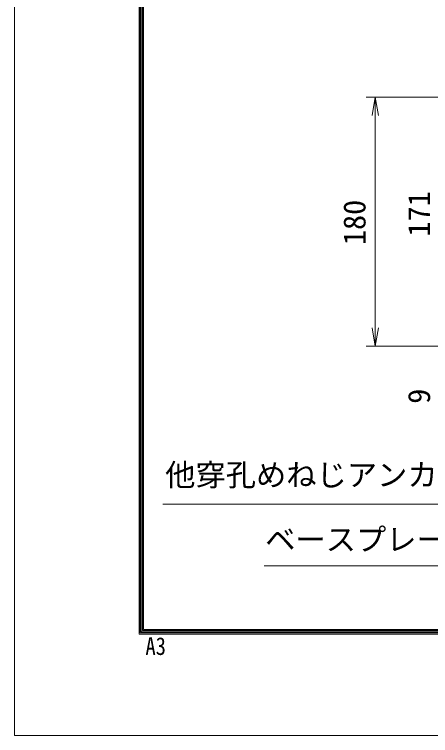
# Model space of a CAD drawing. Units: millimetres, scale not verified. Extents: x -4200 to 4200, y -2970 to 2970.
# Drawn here: x -4200 to -3298, y -2970 to -1407 of the extents above; entities that cross this region are included whole.
import ezdxf
from ezdxf.enums import TextEntityAlignment as Align

# ---------------------------------------------------------------- set-up
doc = ezdxf.new("R2010")
doc.units = ezdxf.units.MM
doc.header["$LTSCALE"] = 20
for name, color, linetype, lineweight in [('0-1_D-STR-DIM', 7, 'Continuous', 9), ('0-3_D-STR-TXT', 7, 'Continuous', 9), ('0-4_0', 7, 'Continuous', 9), ('0-7_D-TTL', 7, 'Continuous', 9)]:
    doc.layers.add(name, color=color, linetype=linetype, lineweight=lineweight)
doc.styles.add('ＭＳ ゴシック', font='')
doc.styles.get('ＭＳ ゴシック').set_extended_font_data('MS Gothic')

# ---------------------------------------------------------------- blocks, each defined once
blk = doc.blocks.new('_Open')
at = {"layer": '0-4_0'}
blk.add_line((-20, 3.33), (0, 0), dxfattribs=at)
blk.add_lwpolyline([(-20, -3.33), (0, 0), (-20, 0)], dxfattribs=at)
blk = doc.blocks.new('MLeader3')
at = {"layer": '0-3_D-STR-TXT'}
blk.add_line((-3031.36, -2267.93), (-3007.98, -2234.8), dxfattribs=at)
for points in [[(-3019.35, -2273.73), (-3007.98, -2234.8), (-3025.36, -2270.83)], [(-3025.36, -2270.83), (-3120.52, -2468.15), (-3871.23, -2468.15), (-3878.43, -2468.15)]]:
    blk.add_lwpolyline(points, dxfattribs=at)

msp = doc.modelspace()

# ---------------------------------------------------------------- linework, layer by layer
at = {"layer": '0-1_D-STR-DIM'}
for p, q in [((-2855.04, -1586.12), (-3437.92, -1586.12)), ((-3417.92, -1626.12), (-3417.92, -2086.12)), ((-2975.04, -2126.12), (-3437.92, -2126.12)), ((-3658.99, -2601.78), (-3072.04, -2601.78))]:
    msp.add_line(p, q, dxfattribs=at)
at = {"layer": '0-7_D-TTL', "color": 2, "lineweight": 18}
msp.add_lwpolyline([(-4200, 2970), (4200, 2970), (4200, -2970), (-4200, -2970)], close=True, dxfattribs=at)
at = {"layer": '0-7_D-TTL'}
for points in [[(-3930, 2750), (3930, 2750), (3930, -2750), (-3930, -2750)], [(-3927.5, 2747.5), (3927.5, 2747.5), (3927.5, -2747.5), (-3927.5, -2747.5)], [(-3925, 2745), (3925, 2745), (3925, -2745), (-3925, -2745)], [(-3922.5, 2742.5), (3922.5, 2742.5), (3922.5, -2742.5), (-3922.5, -2742.5)], [(-3920, 2740), (3920, 2740), (3920, -2740), (-3920, -2740)]]:
    msp.add_lwpolyline(points, close=True, dxfattribs=at)

# ---------------------------------------------------------------- block references
at = {"layer": '0-1_D-STR-DIM', "xscale": 2, "yscale": 2}
for p, rotation in [((-3417.92, -1586.12), 90), ((-3417.92, -2126.12), 270)]:
    msp.add_blockref('_Open', p, dxfattribs=dict(at, rotation=rotation))
at = {"layer": '0-3_D-STR-TXT'}
msp.add_blockref('MLeader3', (0, 0), dxfattribs=at)

# ---------------------------------------------------------------- texts
at = {"layer": '0-1_D-STR-DIM', "style": 'ＭＳ ゴシック'}
for s, p in [('171', (-3284.67, -1888.19)), ('180', (-3424.67, -1906.77)), ('9', (-3284.67, -2250.78))]:
    msp.add_text(s, height=48.09, rotation=90, dxfattribs=at).set_placement(p, align=Align.BOTTOM_LEFT)
at = {"layer": '0-3_D-STR-TXT', "style": 'ＭＳ ゴシック'}
for s, p in [('他穿孔めねじアンカーM12', (-3873.26, -2443.37)), ('ベースプレート中心', (-3656.66, -2583.33))]:
    msp.add_text(s, height=48.09, dxfattribs=at).set_placement(p, align=Align.BOTTOM_LEFT)
at = {"layer": '0-7_D-TTL', "style": 'ＭＳ ゴシック', "width": 0.85}
msp.add_text('A3', height=38.42, dxfattribs=at).set_placement((-3916.09, -2806.81), align=Align.BOTTOM_LEFT)

doc.saveas('drawing.dxf')
